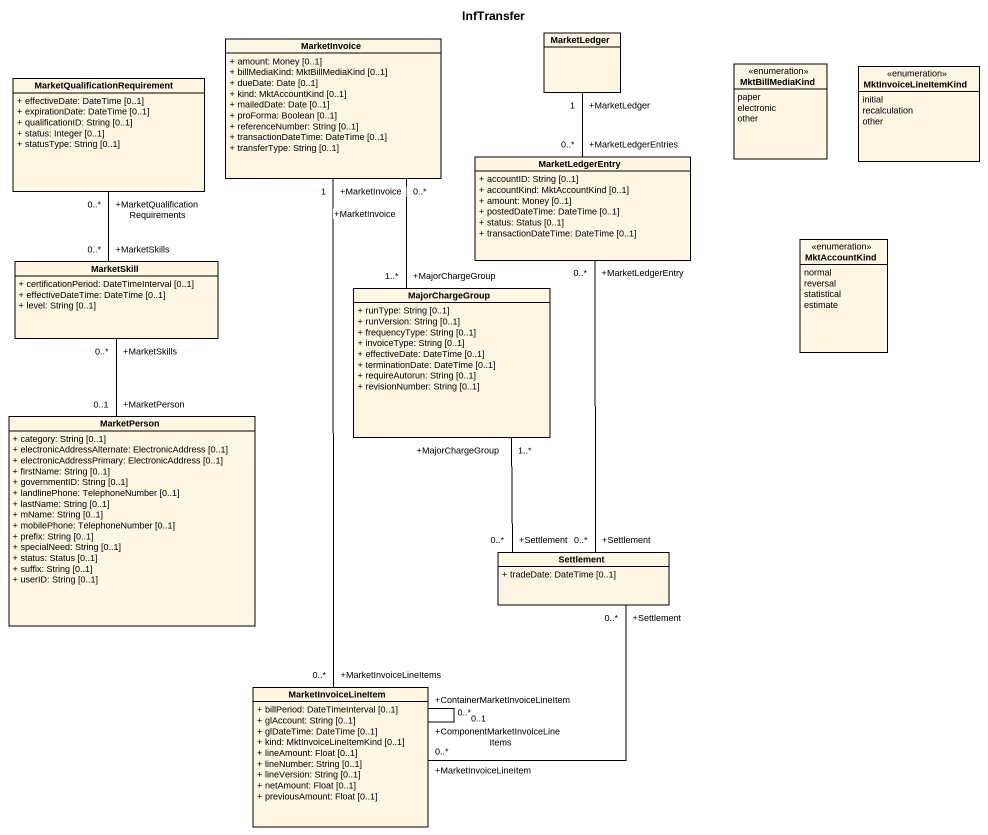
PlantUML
@startuml
title InfTransfer
hide circle
hide empty members
skinparam classAttributeIconSize 0
class MarketInvoice {
  + amount: Money [0..1]
  + billMediaKind: MktBillMediaKind [0..1]
  + dueDate: Date [0..1]
  + kind: MktAccountKind [0..1]
  + mailedDate: Date [0..1]
  + proForma: Boolean [0..1]
  + referenceNumber: String [0..1]
  + transactionDateTime: DateTime [0..1]
  + transferType: String [0..1]
}
class MarketLedger
class "MarketQualificationRequirement" as MarketQualificationRequireme {
  + effectiveDate: DateTime [0..1]
  + expirationDate: DateTime [0..1]
  + qualificationID: String [0..1]
  + status: Integer [0..1]
  + statusType: String [0..1]
}
enum MktBillMediaKind {
  paper
  electronic
  other
}
enum MktInvoiceLineItemKind {
  initial
  recalculation
  other
}
class MarketLedgerEntry {
  + accountID: String [0..1]
  + accountKind: MktAccountKind [0..1]
  + amount: Money [0..1]
  + postedDateTime: DateTime [0..1]
  + status: Status [0..1]
  + transactionDateTime: DateTime [0..1]
}
enum MktAccountKind {
  normal
  reversal
  statistical
  estimate
}
class MarketSkill {
  + certificationPeriod: DateTimeInterval [0..1]
  + effectiveDateTime: DateTime [0..1]
  + level: String [0..1]
}
class MajorChargeGroup {
  + runType: String [0..1]
  + runVersion: String [0..1]
  + frequencyType: String [0..1]
  + invoiceType: String [0..1]
  + effectiveDate: DateTime [0..1]
  + terminationDate: DateTime [0..1]
  + requireAutorun: String [0..1]
  + revisionNumber: String [0..1]
}
class MarketPerson {
  + category: String [0..1]
  + electronicAddressAlternate: ElectronicAddress [0..1]
  + electronicAddressPrimary: ElectronicAddress [0..1]
  + firstName: String [0..1]
  + governmentID: String [0..1]
  + landlinePhone: TelephoneNumber [0..1]
  + lastName: String [0..1]
  + mName: String [0..1]
  + mobilePhone: TelephoneNumber [0..1]
  + prefix: String [0..1]
  + specialNeed: String [0..1]
  + status: Status [0..1]
  + suffix: String [0..1]
  + userID: String [0..1]
}
class Settlement {
  + tradeDate: DateTime [0..1]
}
class MarketInvoiceLineItem {
  + billPeriod: DateTimeInterval [0..1]
  + glAccount: String [0..1]
  + glDateTime: DateTime [0..1]
  + kind: MktInvoiceLineItemKind [0..1]
  + lineAmount: Float [0..1]
  + lineNumber: String [0..1]
  + lineVersion: String [0..1]
  + netAmount: Float [0..1]
  + previousAmount: Float [0..1]
}
MarketInvoice "+MarketInvoice\n0..*" -- "+MajorChargeGroup\n1..*" MajorChargeGroup
MarketLedger "+MarketLedger\n1" -- "+MarketLedgerEntries\n0..*" MarketLedgerEntry
MarketLedgerEntry "+MarketLedgerEntry\n0..*" -- "+Settlement\n0..*" Settlement
MarketSkill "+MarketSkills\n0..*" -up- "+MarketQualificationRequirements\n0..*" MarketQualificationRequireme
MajorChargeGroup "+MajorChargeGroup\n1..*" -- "+Settlement\n0..*" Settlement
MarketPerson "+MarketPerson\n0..1" -up- "+MarketSkills\n0..*" MarketSkill
MarketInvoiceLineItem "+MarketInvoiceLineItems\n0..*" -up- "+MarketInvoice\n1" MarketInvoice
MarketInvoiceLineItem "+MarketInvoiceLineItem\n0..*" -up- "+Settlement\n0..*" Settlement
MarketInvoiceLineItem "+ComponentMarketInvoiceLineItems\n0..*" -- "+ContainerMarketInvoiceLineItem\n0..1" MarketInvoiceLineItem
@enduml
